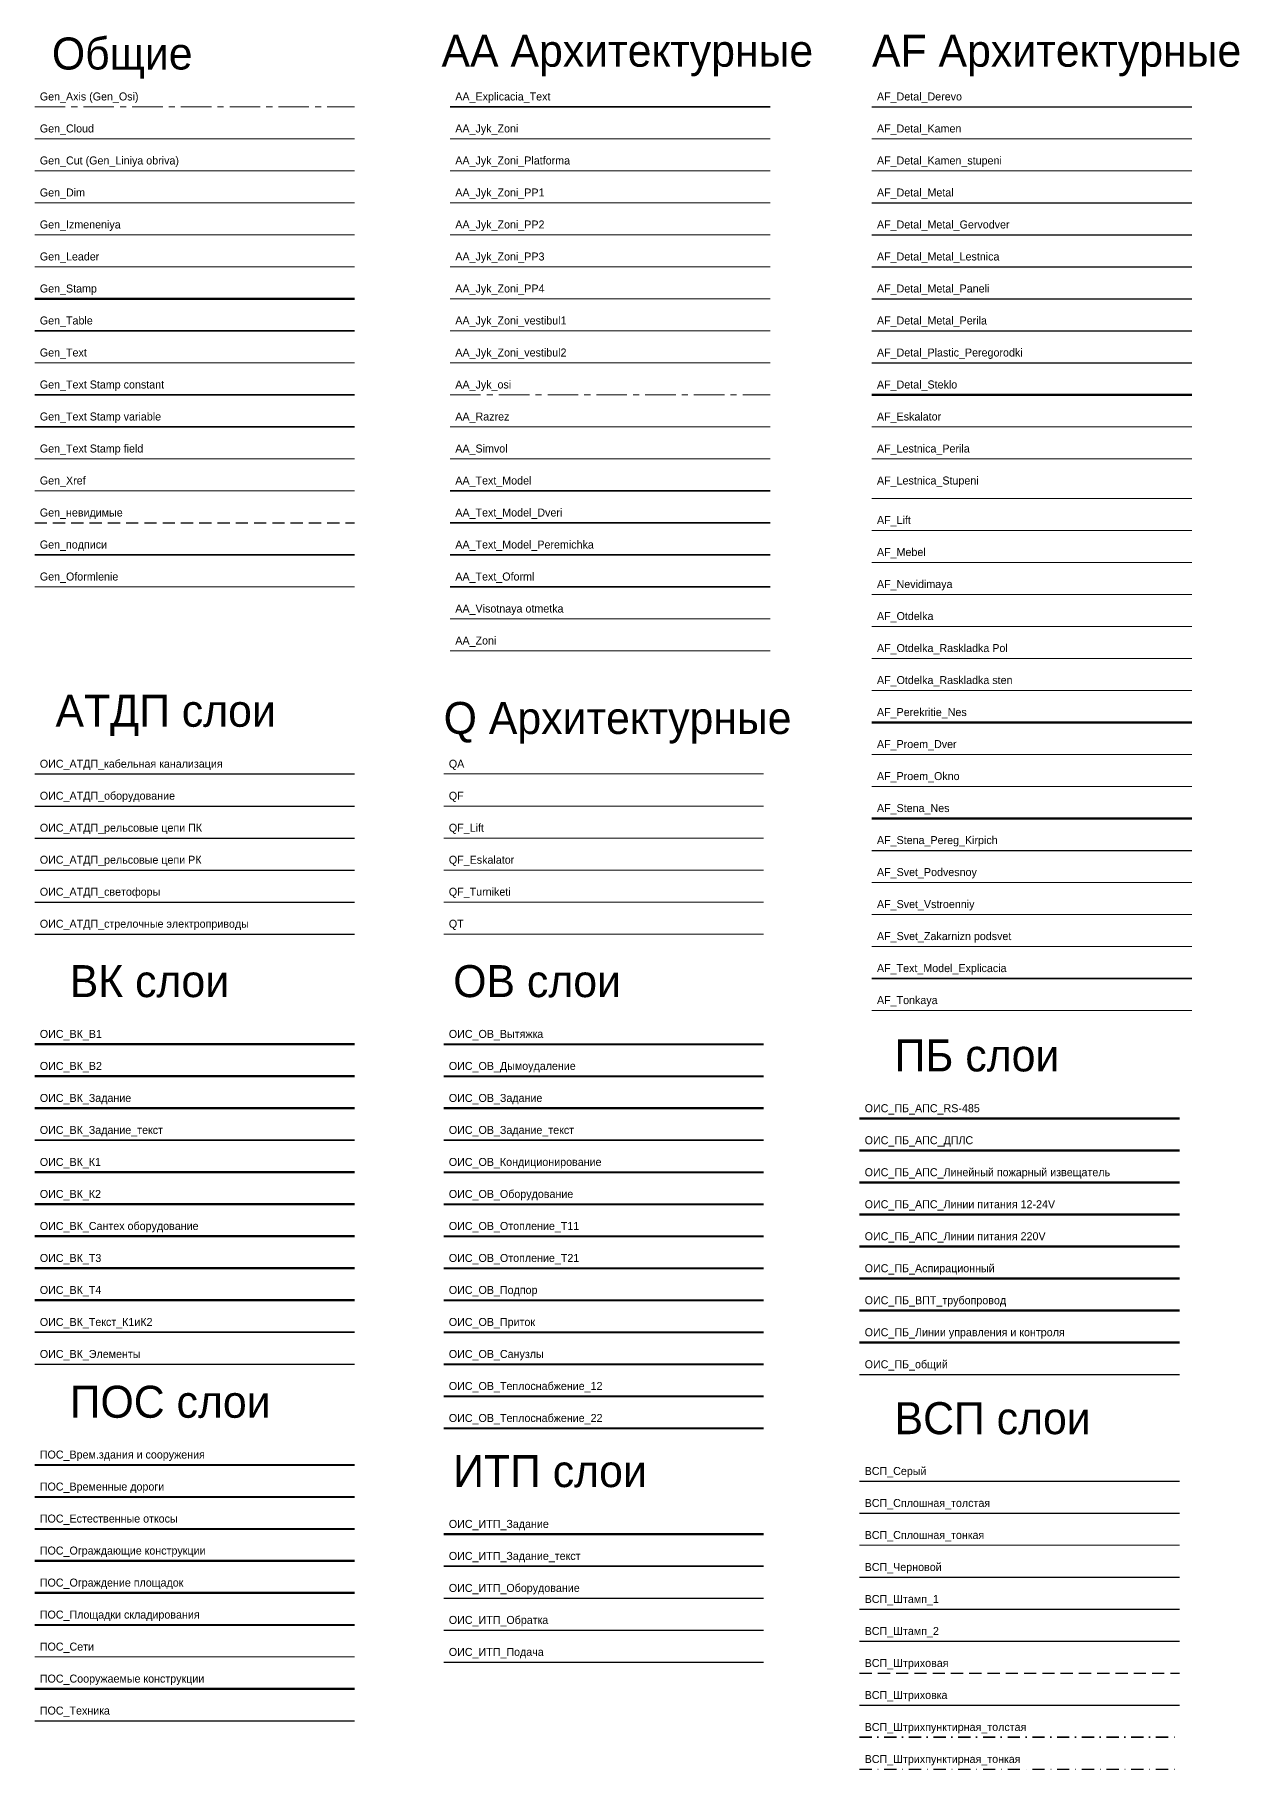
# Paper-space layout 'Служебный' of a CAD drawing. Header units: millimetres. Extents: x 17 to 823, y 8 to 551.
# Drawn here: x 17 to 393, y 8 to 550 of the extents above; entities that cross this region are included whole.
import ezdxf

# ---------------------------------------------------------------- set-up
doc = ezdxf.new("R2010")
doc.units = ezdxf.units.MM
doc.header["$LTSCALE"] = 0.3
for name, pattern in [('осевая', [50.8, 31.75, -6.35, 6.35, -6.35]), ('штриховая', [19.05, 12.7, -6.35]), ('штрихпунктирная', [25.4, 12.7, -6.35, 0, -6.35])]:
    doc.linetypes.add(name, pattern=pattern)
for name, color, linetype, lineweight in [('AA_Explicacia_Text', 50, 'Continuous', 35), ('AA_Jyk_Zoni', 11, 'Continuous', 13), ('AA_Jyk_Zoni_Platforma', 11, 'Continuous', 13), ('AA_Jyk_Zoni_PP1', 11, 'Continuous', 13), ('AA_Jyk_Zoni_PP2', 11, 'Continuous', 13), ('AA_Jyk_Zoni_PP3', 11, 'Continuous', 13), ('AA_Jyk_Zoni_PP4', 11, 'Continuous', 13), ('AA_Jyk_Zoni_vestibul 1', 11, 'Continuous', 13), ('AA_Jyk_Zoni_vestibul 2', 11, 'Continuous', 13), ('AA_Osi', 11, 'осевая', 13), ('AA_Razrez', 11, 'Continuous', 13), ('AA_Simvol', 106, 'Continuous', 13), ('AA_Text_Model', 50, 'Continuous', 35), ('AA_Text_Model_Dveri', 50, 'Continuous', 35), ('AA_Text_Oforml', 50, 'Continuous', 35), ('AA_Visotnaya otmetka', 11, 'Continuous', 13), ('AA_Zoni', 11, 'Continuous', 13), ('AF_Detal_Derevo', 44, 'Continuous', 25), ('AF_Detal_Kamen', 146, 'Continuous', 13), ('AF_Detal_Kamen_Stupeni', 146, 'Continuous', 13), ('AF_Detal_Metal', 214, 'Continuous', 25), ('AF_Detal_Metal_Germodver', 214, 'Continuous', 25), ('AF_Detal_Metal_Lestnica', 214, 'Continuous', 25), ('AF_Detal_Metal_Paneli', 214, 'Continuous', 25), ('AF_Detal_Metal_Perila', 214, 'Continuous', 25), ('AF_Detal_Plastic_Peregorodki', 25, 'Continuous', 30), ('AF_Detal_Steklo', 131, 'Continuous', 50), ('AF_Eskalator', 11, 'Continuous', 13), ('AF_Lestnica_Perila', 11, 'Continuous', 13), ('AF_Lestnica_Stupeni', 11, 'Continuous', 13), ('AF_Lift', 11, 'Continuous', 13), ('AF_Mebel', 53, 'Continuous', 13), ('AF_Nevidimaya', 56, 'Continuous', 13), ('AF_Otdelka', 11, 'Continuous', 13), ('AF_Otdelka_Raskladka Pol', 11, 'Continuous', 13), ('AF_Otdelka_Raskladka sten', 11, 'Continuous', 13), ('AF_Perekritie_Nes', 90, 'Continuous', 50), ('AF_Proem_Dver', 40, 'Continuous', 18), ('AF_Proem_Okno', 40, 'Continuous', 18), ('AF_Stena_Nes', 90, 'Continuous', 50), ('AF_Stena_Pereg_Kirpich', 240, 'Continuous', 25), ('AF_Svet_Podvesnoy', 43, 'Continuous', 18), ('AF_Svet_Vstroenniy', 43, 'Continuous', 18), ('AF_Svet_Zakarnizn podsvet', 43, 'Continuous', 18), ('AF_Text_Model_Explicacia', 50, 'Continuous', 35), ('AF_Tonkaya', 11, 'Continuous', 13), ('Gen_Axis (Gen_Osi)', 11, 'осевая', 13), ('Gen_cloud', 11, 'Continuous', 13), ('Gen_Cut (Gen_Liniya obriva)', 11, 'Continuous', 13), ('Gen_Dim', 11, 'Continuous', 13), ('Gen_Izmeneniya', 11, 'Continuous', 13), ('Gen_Leader', 11, 'Continuous', 13), ('Gen_Oformlenie', 11, 'Continuous', 13), ('Gen_Stamp', 90, 'Continuous', 50), ('Gen_Table', 50, 'Continuous', 35), ('Gen_Text', 50, 'Continuous', 20), ('Gen_Text stamp constant', 50, 'Continuous', 35), ('Gen_Text stamp variable', 50, 'Continuous', 35), ('Gen_Text stamp_Field', 11, 'Continuous', 13), ('Gen_Xref', 11, 'Continuous', 13), ('Gen_невидимые', 242, 'штриховая', 25), ('Gen_подписи', 160, 'Continuous', 35), ('QA', 224, 'Continuous', 20), ('QF', 224, 'Continuous', 20), ('QF_Eskalator', 224, 'Continuous', 20), ('QF_Lift', 224, 'Continuous', 20), ('QF_Turniketi', 34, 'Continuous', 18), ('QT', 224, 'Continuous', 20), ('ВСП_Серый', 55, 'Continuous', 25), ('ВСП_Сплошная_толстая', 90, 'Continuous', 30), ('ВСП_Сплошная_тонкая', 7, 'Continuous', 20), ('ВСП_Черновой', 147, 'Continuous', 25), ('ВСП_Штамп_1', 242, 'Continuous', 25), ('ВСП_Штамп_2', 243, 'Continuous', 25), ('ВСП_Штриховая', 242, 'штриховая', 25), ('ВСП_Штриховка', 243, 'Continuous', 25), ('ВСП_Штрихпунктирная_толстая', 160, 'штрихпунктирная', 35), ('ВСП_Штрихпунктирная_тонкая', 242, 'штрихпунктирная', 25), ('ОИС_АТДП_кабельная канализация', 141, 'Continuous', 30), ('ОИС_АТДП_оборудование', 12, 'Continuous', 30), ('ОИС_АТДП_рельсовые цепи ПК', 171, 'Continuous', 30), ('ОИС_АТДП_рельсовые цепи РК', 210, 'Continuous', 30), ('ОИС_АТДП_светофоры', 20, 'Continuous', 30), ('ОИС_АТДП_стрелочные электроприводы', 132, 'Continuous', 30), ('ОИС_ВК_В1', 104, 'Continuous', 50), ('ОИС_ВК_В2', 108, 'Continuous', 50), ('ОИС_ВК_Задание', 211, 'Continuous', 50), ('ОИС_ВК_Задание_текст', 50, 'Continuous', 35), ('ОИС_ВК_К1', 36, 'Continuous', 50), ('ОИС_ВК_К2', 32, 'Continuous', 50), ('ОИС_ВК_Сантех.оборудование', 131, 'Continuous', 50), ('ОИС_ВК_Т3', 22, 'Continuous', 50), ('ОИС_ВК_Т4', 170, 'Continuous', 50), ('ОИС_ВК_Текст_К1иК2', 50, 'Continuous', 35), ('ОИС_ВК_Элементы', 212, 'Continuous', 30), ('ОИС_ИТП_Задание', 211, 'Continuous', 50), ('ОИС_ИТП_Задание_текст', 50, 'Continuous', 35), ('ОИС_ИТП_Оборудование', 212, 'Continuous', 30), ('ОИС_ИТП_Обратка', 186, 'Continuous', 30), ('ОИС_ИТП_Подача', 14, 'Continuous', 30), ('ОИС_ОВ_Вытяжка', 172, 'Continuous', 40), ('ОИС_ОВ_Дымоудаление', 92, 'Continuous', 40), ('ОИС_ОВ_Задание', 211, 'Continuous', 50), ('ОИС_ОВ_Задание_текст', 50, 'Continuous', 35), ('ОИС_ОВ_Кондиционирование', 151, 'Continuous', 40), ('ОИС_ОВ_Оборудование', 13, 'Continuous', 40), ('ОИС_ОВ_Отопление_Т11', 244, 'Continuous', 40), ('ОИС_ОВ_Отопление_Т21', 172, 'Continuous', 40), ('ОИС_ОВ_Подпор', 203, 'Continuous', 40), ('ОИС_ОВ_Приток', 244, 'Continuous', 40), ('ОИС_ОВ_Санузлы', 95, 'Continuous', 40), ('ОИС_ОВ_Теплоснабжение_12', 244, 'Continuous', 40), ('ОИС_ОВ_Теплоснабжение_22', 172, 'Continuous', 40), ('ОИС_ПБ_АПС_RS-485', 96, 'Continuous', 50), ('ОИС_ПБ_АПС_ДПЛС', 174, 'Continuous', 50), ('ОИС_ПБ_АПС_Линейный пожарный извещатель', 134, 'Continuous', 50), ('ОИС_ПБ_АПС_Линии питания 12-24V', 26, 'Continuous', 50), ('ОИС_ПБ_АПС_Линии питания 220V', 26, 'Continuous', 50), ('ОИС_ПБ_Аспирационный', 97, 'Continuous', 100), ('ОИС_ПБ_ВПТ_трубопровод', 174, 'Continuous', 50), ('ОИС_ПБ_Линии управления и контроля', 1, 'Continuous', 50), ('ОИС_ПБ_общий', 25, 'Continuous', 30), ('ПОС_Врем.здания и сооружения', 116, 'Continuous', 40), ('ПОС_Временные дороги', 52, 'Continuous', 40), ('ПОС_Естественные откосы', 51, 'Continuous', 40), ('ПОС_Ограждающие конструкции', 10, 'Continuous', 50), ('ПОС_Ограждение площадок', 170, 'Continuous', 50), ('ПОС_Площадки складирования', 143, 'Continuous', 40), ('ПОС_Сети', 11, 'Continuous', 13), ('ПОС_Сооружаемые конструкции', 21, 'Continuous', 50), ('ПОС_Техника', 204, 'Continuous', 30)]:
    doc.layers.add(name, color=color, linetype=linetype, lineweight=lineweight)
doc.styles.add('mpp', font='mipgost.shx')

psp = doc.layouts.new('Служебный')

# ---------------------------------------------------------------- linework, layer by layer
at = {"layer": 'AA_Explicacia_Text'}
psp.add_line((146.61, 527.7), (246.61, 527.7), dxfattribs=at)
at = {"layer": 'AA_Jyk_Zoni'}
psp.add_line((146.61, 517.7), (246.61, 517.7), dxfattribs=at)
at = {"layer": 'AA_Jyk_Zoni_Platforma'}
psp.add_line((146.61, 507.7), (246.61, 507.7), dxfattribs=at)
at = {"layer": 'AA_Jyk_Zoni_PP1'}
psp.add_line((146.61, 497.7), (246.61, 497.7), dxfattribs=at)
at = {"layer": 'AA_Jyk_Zoni_PP2'}
psp.add_line((146.61, 487.7), (246.61, 487.7), dxfattribs=at)
at = {"layer": 'AA_Jyk_Zoni_PP3'}
psp.add_line((146.61, 477.7), (246.61, 477.7), dxfattribs=at)
at = {"layer": 'AA_Jyk_Zoni_PP4'}
psp.add_line((146.61, 467.7), (246.61, 467.7), dxfattribs=at)
at = {"layer": 'AA_Jyk_Zoni_vestibul 1'}
psp.add_line((146.61, 457.7), (246.61, 457.7), dxfattribs=at)
at = {"layer": 'AA_Jyk_Zoni_vestibul 2'}
psp.add_line((146.61, 447.7), (246.61, 447.7), dxfattribs=at)
at = {"layer": 'AA_Osi'}
psp.add_line((146.61, 437.7), (246.61, 437.7), dxfattribs=at)
at = {"layer": 'AA_Razrez'}
psp.add_line((146.61, 427.7), (246.61, 427.7), dxfattribs=at)
at = {"layer": 'AA_Simvol'}
psp.add_line((146.61, 417.7), (246.61, 417.7), dxfattribs=at)
at = {"layer": 'AA_Text_Model'}
for p, q in [((146.61, 407.7), (246.61, 407.7)), ((146.61, 387.7), (246.61, 387.7))]:
    psp.add_line(p, q, dxfattribs=at)
at = {"layer": 'AA_Text_Model_Dveri'}
psp.add_line((146.61, 397.7), (246.61, 397.7), dxfattribs=at)
at = {"layer": 'AA_Text_Oforml'}
psp.add_line((146.61, 377.7), (246.61, 377.7), dxfattribs=at)
at = {"layer": 'AA_Visotnaya otmetka'}
psp.add_line((146.61, 367.7), (246.61, 367.7), dxfattribs=at)
at = {"layer": 'AA_Zoni'}
psp.add_line((146.61, 357.7), (246.61, 357.7), dxfattribs=at)
at = {"layer": 'AF_Detal_Derevo'}
psp.add_line((278.4, 527.7), (378.4, 527.7), dxfattribs=at)
at = {"layer": 'AF_Detal_Kamen'}
psp.add_line((278.4, 517.7), (378.4, 517.7), dxfattribs=at)
at = {"layer": 'AF_Detal_Kamen_Stupeni'}
psp.add_line((278.4, 507.7), (378.4, 507.7), dxfattribs=at)
at = {"layer": 'AF_Detal_Metal'}
psp.add_line((278.4, 497.7), (378.4, 497.7), dxfattribs=at)
at = {"layer": 'AF_Detal_Metal_Germodver'}
psp.add_line((278.4, 487.7), (378.4, 487.7), dxfattribs=at)
at = {"layer": 'AF_Detal_Metal_Lestnica'}
psp.add_line((278.4, 477.7), (378.4, 477.7), dxfattribs=at)
at = {"layer": 'AF_Detal_Metal_Paneli'}
psp.add_line((278.4, 467.7), (378.4, 467.7), dxfattribs=at)
at = {"layer": 'AF_Detal_Metal_Perila'}
psp.add_line((278.4, 457.7), (378.4, 457.7), dxfattribs=at)
at = {"layer": 'AF_Detal_Plastic_Peregorodki'}
psp.add_line((278.4, 447.7), (378.4, 447.7), dxfattribs=at)
at = {"layer": 'AF_Detal_Steklo'}
psp.add_line((278.4, 437.7), (378.4, 437.7), dxfattribs=at)
at = {"layer": 'AF_Eskalator'}
psp.add_line((278.4, 427.7), (378.4, 427.7), dxfattribs=at)
at = {"layer": 'AF_Lestnica_Perila'}
psp.add_line((278.4, 417.7), (378.4, 417.7), dxfattribs=at)
at = {"layer": 'AF_Lestnica_Stupeni'}
psp.add_line((278.4, 405.35), (378.4, 405.35), dxfattribs=at)
at = {"layer": 'AF_Lift'}
psp.add_line((278.4, 395.35), (378.4, 395.35), dxfattribs=at)
at = {"layer": 'AF_Mebel'}
psp.add_line((278.4, 385.35), (378.4, 385.35), dxfattribs=at)
at = {"layer": 'AF_Nevidimaya'}
psp.add_line((278.4, 375.35), (378.4, 375.35), dxfattribs=at)
at = {"layer": 'AF_Otdelka'}
psp.add_line((278.4, 365.35), (378.4, 365.35), dxfattribs=at)
at = {"layer": 'AF_Otdelka_Raskladka Pol'}
psp.add_line((278.4, 355.35), (378.4, 355.35), dxfattribs=at)
at = {"layer": 'AF_Otdelka_Raskladka sten'}
psp.add_line((278.4, 345.35), (378.4, 345.35), dxfattribs=at)
at = {"layer": 'AF_Perekritie_Nes'}
psp.add_line((278.4, 335.35), (378.4, 335.35), dxfattribs=at)
at = {"layer": 'AF_Proem_Dver'}
psp.add_line((278.4, 325.35), (378.4, 325.35), dxfattribs=at)
at = {"layer": 'AF_Proem_Okno'}
psp.add_line((278.4, 315.35), (378.4, 315.35), dxfattribs=at)
at = {"layer": 'AF_Stena_Nes'}
psp.add_line((278.4, 305.35), (378.4, 305.35), dxfattribs=at)
at = {"layer": 'AF_Stena_Pereg_Kirpich'}
psp.add_line((278.4, 295.35), (378.4, 295.35), dxfattribs=at)
at = {"layer": 'AF_Svet_Podvesnoy'}
psp.add_line((278.4, 285.35), (378.4, 285.35), dxfattribs=at)
at = {"layer": 'AF_Svet_Vstroenniy'}
psp.add_line((278.4, 275.35), (378.4, 275.35), dxfattribs=at)
at = {"layer": 'AF_Svet_Zakarnizn podsvet'}
psp.add_line((278.4, 265.35), (378.4, 265.35), dxfattribs=at)
at = {"layer": 'AF_Text_Model_Explicacia'}
psp.add_line((278.4, 255.35), (378.4, 255.35), dxfattribs=at)
at = {"layer": 'AF_Tonkaya'}
psp.add_line((278.4, 245.35), (378.4, 245.35), dxfattribs=at)
at = {"layer": 'Gen_Axis (Gen_Osi)'}
psp.add_line((16.74, 527.7), (116.74, 527.7), dxfattribs=at)
at = {"layer": 'Gen_cloud'}
psp.add_line((16.74, 517.7), (116.74, 517.7), dxfattribs=at)
at = {"layer": 'Gen_Cut (Gen_Liniya obriva)'}
psp.add_line((16.74, 507.7), (116.74, 507.7), dxfattribs=at)
at = {"layer": 'Gen_Dim'}
psp.add_line((16.74, 497.7), (116.74, 497.7), dxfattribs=at)
at = {"layer": 'Gen_Izmeneniya'}
psp.add_line((16.74, 487.7), (116.74, 487.7), dxfattribs=at)
at = {"layer": 'Gen_Leader'}
psp.add_line((16.74, 477.7), (116.74, 477.7), dxfattribs=at)
at = {"layer": 'Gen_Oformlenie'}
psp.add_line((16.74, 377.7), (116.74, 377.7), dxfattribs=at)
at = {"layer": 'Gen_Stamp'}
psp.add_line((16.74, 467.7), (116.74, 467.7), dxfattribs=at)
at = {"layer": 'Gen_Table'}
psp.add_line((16.74, 457.7), (116.74, 457.7), dxfattribs=at)
at = {"layer": 'Gen_Text'}
psp.add_line((16.74, 447.7), (116.74, 447.7), dxfattribs=at)
at = {"layer": 'Gen_Text stamp constant'}
psp.add_line((16.74, 437.7), (116.74, 437.7), dxfattribs=at)
at = {"layer": 'Gen_Text stamp variable'}
psp.add_line((16.74, 427.7), (116.74, 427.7), dxfattribs=at)
at = {"layer": 'Gen_Text stamp_Field'}
psp.add_line((16.74, 417.7), (116.74, 417.7), dxfattribs=at)
at = {"layer": 'Gen_Xref'}
psp.add_line((16.74, 407.7), (116.74, 407.7), dxfattribs=at)
at = {"layer": 'Gen_невидимые'}
psp.add_line((16.74, 397.7), (116.74, 397.7), dxfattribs=at)
at = {"layer": 'Gen_подписи'}
psp.add_line((16.74, 387.7), (116.74, 387.7), dxfattribs=at)
at = {"layer": 'QA'}
psp.add_line((144.58, 319.22), (244.58, 319.22), dxfattribs=at)
at = {"layer": 'QF'}
psp.add_line((144.58, 309.22), (244.58, 309.22), dxfattribs=at)
at = {"layer": 'QF_Eskalator'}
psp.add_line((144.58, 289.22), (244.58, 289.22), dxfattribs=at)
at = {"layer": 'QF_Lift'}
psp.add_line((144.58, 299.22), (244.58, 299.22), dxfattribs=at)
at = {"layer": 'QF_Turniketi'}
psp.add_line((144.58, 279.22), (244.58, 279.22), dxfattribs=at)
at = {"layer": 'QT'}
psp.add_line((144.58, 269.22), (244.58, 269.22), dxfattribs=at)
at = {"layer": 'ВСП_Серый'}
psp.add_line((274.55, 98.22), (374.55, 98.22), dxfattribs=at)
at = {"layer": 'ВСП_Сплошная_толстая'}
psp.add_line((274.55, 88.22), (374.55, 88.22), dxfattribs=at)
at = {"layer": 'ВСП_Сплошная_тонкая'}
psp.add_line((274.55, 78.22), (374.55, 78.22), dxfattribs=at)
at = {"layer": 'ВСП_Черновой'}
psp.add_line((274.55, 68.22), (374.55, 68.22), dxfattribs=at)
at = {"layer": 'ВСП_Штамп_1'}
psp.add_line((274.55, 58.22), (374.55, 58.22), dxfattribs=at)
at = {"layer": 'ВСП_Штамп_2'}
psp.add_line((274.55, 48.22), (374.55, 48.22), dxfattribs=at)
at = {"layer": 'ВСП_Штриховая'}
psp.add_line((274.55, 38.22), (374.55, 38.22), dxfattribs=at)
at = {"layer": 'ВСП_Штриховка'}
psp.add_line((274.55, 28.22), (374.55, 28.22), dxfattribs=at)
at = {"layer": 'ВСП_Штрихпунктирная_толстая'}
psp.add_line((274.55, 18.22), (374.55, 18.22), dxfattribs=at)
at = {"layer": 'ВСП_Штрихпунктирная_тонкая'}
psp.add_line((274.55, 8.22), (374.55, 8.22), dxfattribs=at)
at = {"layer": 'ОИС_АТДП_кабельная канализация'}
psp.add_line((16.74, 319.22), (116.74, 319.22), dxfattribs=at)
at = {"layer": 'ОИС_АТДП_оборудование'}
psp.add_line((16.74, 309.22), (116.74, 309.22), dxfattribs=at)
at = {"layer": 'ОИС_АТДП_рельсовые цепи ПК'}
psp.add_line((16.74, 299.22), (116.74, 299.22), dxfattribs=at)
at = {"layer": 'ОИС_АТДП_рельсовые цепи РК'}
psp.add_line((16.74, 289.22), (116.74, 289.22), dxfattribs=at)
at = {"layer": 'ОИС_АТДП_светофоры'}
psp.add_line((16.74, 279.22), (116.74, 279.22), dxfattribs=at)
at = {"layer": 'ОИС_АТДП_стрелочные электроприводы'}
psp.add_line((16.74, 269.22), (116.74, 269.22), dxfattribs=at)
at = {"layer": 'ОИС_ВК_В1'}
psp.add_line((16.74, 234.78), (116.74, 234.78), dxfattribs=at)
at = {"layer": 'ОИС_ВК_В2'}
psp.add_line((16.74, 224.78), (116.74, 224.78), dxfattribs=at)
at = {"layer": 'ОИС_ВК_Задание'}
psp.add_line((16.74, 214.78), (116.74, 214.78), dxfattribs=at)
at = {"layer": 'ОИС_ВК_Задание_текст'}
psp.add_line((16.74, 204.78), (116.74, 204.78), dxfattribs=at)
at = {"layer": 'ОИС_ВК_К1'}
psp.add_line((16.74, 194.78), (116.74, 194.78), dxfattribs=at)
at = {"layer": 'ОИС_ВК_К2'}
psp.add_line((16.74, 184.78), (116.74, 184.78), dxfattribs=at)
at = {"layer": 'ОИС_ВК_Сантех.оборудование'}
psp.add_line((16.74, 174.78), (116.74, 174.78), dxfattribs=at)
at = {"layer": 'ОИС_ВК_Т3'}
psp.add_line((16.74, 164.78), (116.74, 164.78), dxfattribs=at)
at = {"layer": 'ОИС_ВК_Т4'}
psp.add_line((16.74, 154.78), (116.74, 154.78), dxfattribs=at)
at = {"layer": 'ОИС_ВК_Текст_К1иК2'}
psp.add_line((16.74, 144.78), (116.74, 144.78), dxfattribs=at)
at = {"layer": 'ОИС_ВК_Элементы'}
psp.add_line((16.74, 134.78), (116.74, 134.78), dxfattribs=at)
at = {"layer": 'ОИС_ИТП_Задание'}
psp.add_line((144.58, 81.69), (244.58, 81.69), dxfattribs=at)
at = {"layer": 'ОИС_ИТП_Задание_текст'}
psp.add_line((144.58, 71.69), (244.58, 71.69), dxfattribs=at)
at = {"layer": 'ОИС_ИТП_Оборудование'}
psp.add_line((144.58, 61.69), (244.58, 61.69), dxfattribs=at)
at = {"layer": 'ОИС_ИТП_Обратка'}
psp.add_line((144.58, 51.69), (244.58, 51.69), dxfattribs=at)
at = {"layer": 'ОИС_ИТП_Подача'}
psp.add_line((144.58, 41.69), (244.58, 41.69), dxfattribs=at)
at = {"layer": 'ОИС_ОВ_Вытяжка'}
psp.add_line((144.58, 234.78), (244.58, 234.78), dxfattribs=at)
at = {"layer": 'ОИС_ОВ_Дымоудаление'}
psp.add_line((144.58, 224.78), (244.58, 224.78), dxfattribs=at)
at = {"layer": 'ОИС_ОВ_Задание'}
psp.add_line((144.58, 214.78), (244.58, 214.78), dxfattribs=at)
at = {"layer": 'ОИС_ОВ_Задание_текст'}
psp.add_line((144.58, 204.78), (244.58, 204.78), dxfattribs=at)
at = {"layer": 'ОИС_ОВ_Кондиционирование'}
psp.add_line((144.58, 194.78), (244.58, 194.78), dxfattribs=at)
at = {"layer": 'ОИС_ОВ_Оборудование'}
psp.add_line((144.58, 184.78), (244.58, 184.78), dxfattribs=at)
at = {"layer": 'ОИС_ОВ_Отопление_Т11'}
psp.add_line((144.58, 174.78), (244.58, 174.78), dxfattribs=at)
at = {"layer": 'ОИС_ОВ_Отопление_Т21'}
psp.add_line((144.58, 164.78), (244.58, 164.78), dxfattribs=at)
at = {"layer": 'ОИС_ОВ_Подпор'}
psp.add_line((144.58, 154.78), (244.58, 154.78), dxfattribs=at)
at = {"layer": 'ОИС_ОВ_Приток'}
psp.add_line((144.58, 144.78), (244.58, 144.78), dxfattribs=at)
at = {"layer": 'ОИС_ОВ_Санузлы'}
psp.add_line((144.58, 134.78), (244.58, 134.78), dxfattribs=at)
at = {"layer": 'ОИС_ОВ_Теплоснабжение_12'}
psp.add_line((144.58, 124.78), (244.58, 124.78), dxfattribs=at)
at = {"layer": 'ОИС_ОВ_Теплоснабжение_22'}
psp.add_line((144.58, 114.78), (244.58, 114.78), dxfattribs=at)
at = {"layer": 'ОИС_ПБ_АПС_RS-485'}
psp.add_line((274.55, 211.58), (374.55, 211.58), dxfattribs=at)
at = {"layer": 'ОИС_ПБ_АПС_ДПЛС'}
psp.add_line((274.55, 201.58), (374.55, 201.58), dxfattribs=at)
at = {"layer": 'ОИС_ПБ_АПС_Линейный пожарный извещатель'}
psp.add_line((274.55, 191.58), (374.55, 191.58), dxfattribs=at)
at = {"layer": 'ОИС_ПБ_АПС_Линии питания 12-24V'}
psp.add_line((274.55, 181.58), (374.55, 181.58), dxfattribs=at)
at = {"layer": 'ОИС_ПБ_АПС_Линии питания 220V'}
psp.add_line((274.55, 171.58), (374.55, 171.58), dxfattribs=at)
at = {"layer": 'ОИС_ПБ_Аспирационный'}
psp.add_line((274.55, 161.58), (374.55, 161.58), dxfattribs=at)
at = {"layer": 'ОИС_ПБ_ВПТ_трубопровод'}
psp.add_line((274.55, 151.58), (374.55, 151.58), dxfattribs=at)
at = {"layer": 'ОИС_ПБ_Линии управления и контроля'}
psp.add_line((274.55, 141.58), (374.55, 141.58), dxfattribs=at)
at = {"layer": 'ОИС_ПБ_общий'}
psp.add_line((274.55, 131.58), (374.55, 131.58), dxfattribs=at)
at = {"layer": 'ПОС_Врем.здания и сооружения'}
psp.add_line((16.74, 103.35), (116.74, 103.35), dxfattribs=at)
at = {"layer": 'ПОС_Временные дороги'}
psp.add_line((16.74, 93.35), (116.74, 93.35), dxfattribs=at)
at = {"layer": 'ПОС_Естественные откосы'}
psp.add_line((16.74, 83.35), (116.74, 83.35), dxfattribs=at)
at = {"layer": 'ПОС_Ограждающие конструкции'}
psp.add_line((16.74, 73.35), (116.74, 73.35), dxfattribs=at)
at = {"layer": 'ПОС_Ограждение площадок'}
psp.add_line((16.74, 63.35), (116.74, 63.35), dxfattribs=at)
at = {"layer": 'ПОС_Площадки складирования'}
psp.add_line((16.74, 53.35), (116.74, 53.35), dxfattribs=at)
at = {"layer": 'ПОС_Сети'}
psp.add_line((16.74, 43.35), (116.74, 43.35), dxfattribs=at)
at = {"layer": 'ПОС_Сооружаемые конструкции'}
psp.add_line((16.74, 33.35), (116.74, 33.35), dxfattribs=at)
at = {"layer": 'ПОС_Техника'}
psp.add_line((16.74, 23.35), (116.74, 23.35), dxfattribs=at)

# ---------------------------------------------------------------- texts
at = {"layer": 'Gen_Text', "style": 'mpp'}
for s, height, p in [('Общие', 10, (22.12, 539.34)), ('АА Архитектурные', 10, (143.9, 540.22)), ('AF Архитектурные', 10, (278.44, 540.22)), ('Gen_Axis (Gen_Osi)', 2.5, (18.35, 529.67)), ('AA_Explicacia_Text', 2.5, (148.21, 529.67)), ('AF_Detal_Derevo', 2.5, (280, 529.67)), ('Gen_Cloud', 2.5, (18.35, 519.67)), ('AA_Jyk_Zoni', 2.5, (148.21, 519.67)), ('AF_Detal_Kamen', 2.5, (280, 519.67)), ('Gen_Cut (Gen_Liniya obriva)', 2.5, (18.35, 509.67)), ('AA_Jyk_Zoni_Platforma', 2.5, (148.21, 509.67)), ('AF_Detal_Kamen_stupeni', 2.5, (280, 509.67)), ('Gen_Dim', 2.5, (18.35, 499.67)), ('AA_Jyk_Zoni_PP1', 2.5, (148.21, 499.67)), ('AF_Detal_Metal', 2.5, (280, 499.67)), ('Gen_Izmeneniya', 2.5, (18.35, 489.67)), ('AA_Jyk_Zoni_PP2', 2.5, (148.21, 489.67)), ('AF_Detal_Metal_Gervodver', 2.5, (280, 489.67)), ('Gen_Leader', 2.5, (18.35, 479.67)), ('AA_Jyk_Zoni_PP3', 2.5, (148.21, 479.67)), ('AF_Detal_Metal_Lestnica', 2.5, (280, 479.67)), ('Gen_Stamp', 2.5, (18.35, 469.67)), ('AA_Jyk_Zoni_PP4', 2.5, (148.21, 469.67)), ('AF_Detal_Metal_Paneli', 2.5, (280, 469.67)), ('Gen_Table', 2.5, (18.35, 459.67)), ('AA_Jyk_Zoni_vestibul1', 2.5, (148.21, 459.67)), ('AF_Detal_Metal_Perila', 2.5, (280, 459.67)), ('Gen_Text', 2.5, (18.35, 449.67)), ('AA_Jyk_Zoni_vestibul2', 2.5, (148.21, 449.67)), ('AF_Detal_Plastic_Peregorodki', 2.5, (280, 449.67)), ('Gen_Text Stamp constant', 2.5, (18.35, 439.67)), ('AA_Jyk_osi', 2.5, (148.21, 439.67)), ('AF_Detal_Steklo', 2.5, (280, 439.67)), ('Gen_Text Stamp variable', 2.5, (18.35, 429.67)), ('AA_Razrez', 2.5, (148.21, 429.67)), ('AF_Eskalator', 2.5, (280, 429.67)), ('Gen_Text Stamp field', 2.5, (18.35, 419.67)), ('AA_Simvol', 2.5, (148.21, 419.67)), ('AF_Lestnica_Perila', 2.5, (280, 419.67)), ('Gen_Xref', 2.5, (18.35, 409.67)), ('AA_Text_Model', 2.5, (148.21, 409.67)), ('AF_Lestnica_Stupeni', 2.5, (280, 409.67)), ('Gen_невидимые', 2.5, (18.35, 399.67)), ('AA_Text_Model_Dveri', 2.5, (148.21, 399.67)), ('AF_Lift', 2.5, (280, 397.32)), ('Gen_подписи', 2.5, (18.35, 389.67)), ('AA_Text_Model_Peremichka', 2.5, (148.21, 389.67)), ('AF_Mebel', 2.5, (280, 387.32)), ('Gen_Oformlenie', 2.5, (18.35, 379.67)), ('AA_Text_Oforml', 2.5, (148.21, 379.67)), ('AF_Nevidimaya', 2.5, (280, 377.32)), ('AA_Visotnaya otmetka', 2.5, (148.21, 369.67)), ('AF_Otdelka', 2.5, (280, 367.32)), ('AA_Zoni', 2.5, (148.21, 359.67)), ('AF_Otdelka_Raskladka Pol', 2.5, (280, 357.32)), ('AF_Otdelka_Raskladka sten', 2.5, (280, 347.32)), ('АТДП слои', 10, (23.25, 333.98)), ('Q Архитектурные', 10, (144.57, 331.73)), ('AF_Perekritie_Nes', 2.5, (280, 337.32)), ('AF_Proem_Dver', 2.5, (280, 327.32)), ('ОИС_АТДП_кабельная канализация', 2.5, (18.35, 321.18)), ('QA', 2.5, (146.19, 321.18)), ('AF_Proem_Okno', 2.5, (280, 317.32)), ('ОИС_АТДП_оборудование', 2.5, (18.35, 311.18)), ('QF', 2.5, (146.19, 311.18)), ('AF_Stena_Nes', 2.5, (280, 307.32)), ('ОИС_АТДП_рельсовые цепи ПК', 2.5, (18.35, 301.18)), ('QF_Lift', 2.5, (146.19, 301.18)), ('AF_Stena_Pereg_Kirpich', 2.5, (280, 297.32)), ('ОИС_АТДП_рельсовые цепи РК', 2.5, (18.35, 291.18)), ('QF_Eskalator', 2.5, (146.19, 291.18)), ('AF_Svet_Podvesnoy', 2.5, (280, 287.32)), ('ОИС_АТДП_светофоры', 2.5, (18.35, 281.18)), ('QF_Turniketi', 2.5, (146.19, 281.18)), ('AF_Svet_Vstroenniy', 2.5, (280, 277.32)), ('ОИС_АТДП_стрелочные электроприводы', 2.5, (18.35, 271.18)), ('QT', 2.5, (146.19, 271.18)), ('AF_Svet_Zakarnizn podsvet', 2.5, (280, 267.32)), ('ВК слои', 10, (27.7, 249.5)), ('ОВ слои', 10, (147.56, 249.5)), ('AF_Text_Model_Explicacia', 2.5, (280, 257.32)), ('AF_Tonkaya', 2.5, (280, 247.32)), ('ОИС_ВК_В1', 2.5, (18.35, 236.75)), ('ОИС_ОВ_Вытяжка', 2.5, (146.19, 236.75)), ('ПБ слои', 10, (285.51, 226.29)), ('ОИС_ВК_В2', 2.5, (18.35, 226.75)), ('ОИС_ОВ_Дымоудаление', 2.5, (146.19, 226.75)), ('ОИС_ВК_Задание', 2.5, (18.35, 216.75)), ('ОИС_ОВ_Задание', 2.5, (146.19, 216.75)), ('ОИС_ПБ_АПС_RS-485', 2.5, (276.16, 213.54)), ('ОИС_ВК_Задание_текст', 2.5, (18.35, 206.75)), ('ОИС_ОВ_Задание_текст', 2.5, (146.19, 206.75)), ('ОИС_ПБ_АПС_ДПЛС', 2.5, (276.16, 203.54)), ('ОИС_ВК_К1', 2.5, (18.35, 196.75)), ('ОИС_ОВ_Кондиционирование', 2.5, (146.19, 196.75)), ('ОИС_ПБ_АПС_Линейный пожарный извещатель', 2.5, (276.16, 193.54)), ('ОИС_ВК_К2', 2.5, (18.35, 186.75)), ('ОИС_ОВ_Оборудование', 2.5, (146.19, 186.75)), ('ОИС_ПБ_АПС_Линии питания 12-24V', 2.5, (276.16, 183.54)), ('ОИС_ВК_Сантех оборудование', 2.5, (18.35, 176.75)), ('ОИС_ОВ_Отопление_Т11', 2.5, (146.19, 176.75)), ('ОИС_ПБ_АПС_Линии питания 220V', 2.5, (276.16, 173.54)), ('ОИС_ВК_Т3', 2.5, (18.35, 166.75)), ('ОИС_ОВ_Отопление_Т21', 2.5, (146.19, 166.75)), ('ОИС_ПБ_Аспирационный', 2.5, (276.16, 163.54)), ('ОИС_ВК_Т4', 2.5, (18.35, 156.75)), ('ОИС_ОВ_Подпор', 2.5, (146.19, 156.75)), ('ОИС_ПБ_ВПТ_трубопровод', 2.5, (276.16, 153.54)), ('ОИС_ВК_Текст_К1иК2', 2.5, (18.35, 146.75)), ('ОИС_ОВ_Приток', 2.5, (146.19, 146.75)), ('ОИС_ПБ_Линии управления и контроля', 2.5, (276.16, 143.54)), ('ОИС_ВК_Элементы', 2.5, (18.35, 136.75)), ('ОИС_ОВ_Санузлы', 2.5, (146.19, 136.75)), ('ОИС_ПБ_общий', 2.5, (276.16, 133.54)), ('ПОС слои', 10, (27.7, 118.07)), ('ОИС_ОВ_Теплоснабжение_12', 2.5, (146.19, 126.75)), ('ОИС_ОВ_Теплоснабжение_22', 2.5, (146.19, 116.75)), ('ВСП слои', 10, (285.51, 112.94)), ('ПОС_Врем.здания и сооружения', 2.5, (18.35, 105.32)), ('ИТП слои', 10, (147.56, 96.4)), ('ПОС_Временные дороги', 2.5, (18.35, 95.32)), ('ВСП_Серый', 2.5, (276.16, 100.19)), ('ВСП_Сплошная_толстая', 2.5, (276.16, 90.19)), ('ПОС_Естественные откосы', 2.5, (18.35, 85.32)), ('ОИС_ИТП_Задание', 2.5, (146.19, 83.65)), ('ВСП_Сплошная_тонкая', 2.5, (276.16, 80.19)), ('ПОС_Ограждающие конструкции', 2.5, (18.35, 75.32)), ('ОИС_ИТП_Задание_текст', 2.5, (146.19, 73.65)), ('ВСП_Черновой', 2.5, (276.16, 70.19)), ('ПОС_Ограждение площадок', 2.5, (18.35, 65.32)), ('ОИС_ИТП_Оборудование', 2.5, (146.19, 63.65)), ('ВСП_Штамп_1', 2.5, (276.16, 60.19)), ('ПОС_Площадки складирования', 2.5, (18.35, 55.32)), ('ОИС_ИТП_Обратка', 2.5, (146.19, 53.65)), ('ВСП_Штамп_2', 2.5, (276.16, 50.19)), ('ПОС_Сети', 2.5, (18.35, 45.32)), ('ОИС_ИТП_Подача', 2.5, (146.19, 43.65)), ('ВСП_Штриховая', 2.5, (276.16, 40.19)), ('ПОС_Сооружаемые конструкции', 2.5, (18.35, 35.32)), ('ВСП_Штриховка', 2.5, (276.16, 30.19)), ('ПОС_Техника', 2.5, (18.35, 25.32)), ('ВСП_Штрихпунктирная_толстая', 2.5, (276.16, 20.19)), ('ВСП_Штрихпунктирная_тонкая', 2.5, (276.16, 10.19))]:
    psp.add_text(s, height=height, dxfattribs=at).set_placement(p)

doc.saveas('drawing.dxf')
